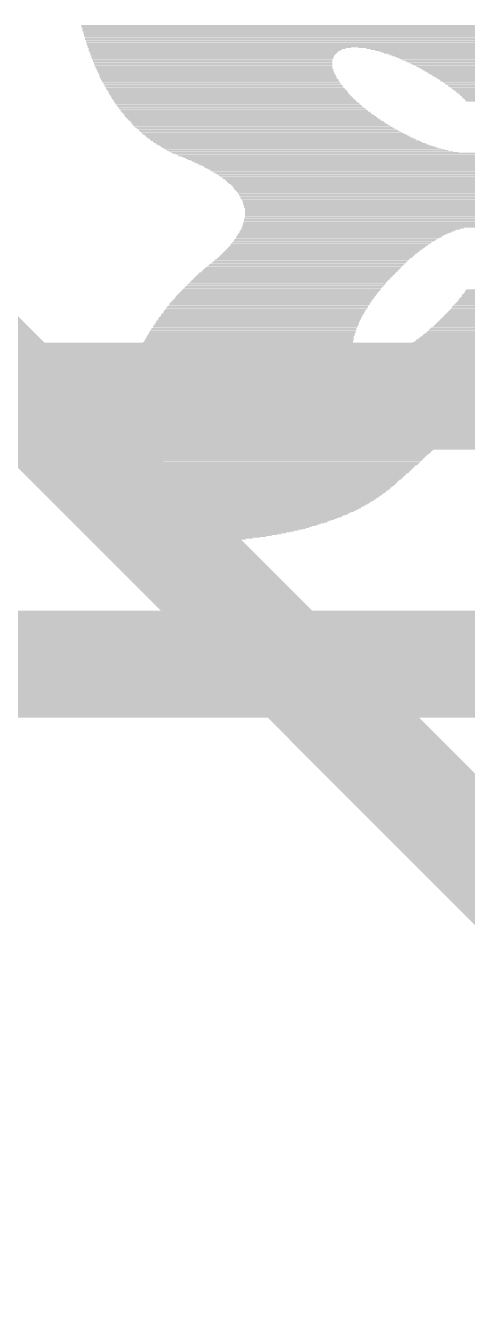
# Model space of a CAD drawing. Extents: x -28.1 to 32.2, y -17.9 to 17.9.
# Drawn here: x 2.805 to 4.06, y 3.985 to 7.657 of the extents above; entities that cross this region are included whole.
import ezdxf

# ---------------------------------------------------------------- set-up
doc = ezdxf.new("R2010")
doc.units = 0
for name, color, linetype in [('1', 12, 'CONTINUOUS'), ('16', 132, 'CONTINUOUS'), ('21', 253, 'CONTINUOUS')]:
    doc.layers.add(name, color=color, linetype=linetype)

# ---------------------------------------------------------------- blocks, each defined once
blk = doc.blocks.new('RECT')
blk.add_solid([(-0.5, -0.5), (0.5, -0.5), (-0.5, 0.5), (0.5, 0.5)])

msp = doc.modelspace()

# ---------------------------------------------------------------- linework, layer by layer
at = {"layer": '1', "const_width": 0.3048}
for points in [[(-3.302, 6.604), (9.652, 6.604)], [(2.54, 5.842), (5.588, 5.842)]]:
    msp.add_lwpolyline(points, dxfattribs=at)
at = {"layer": '16', "const_width": 0.3048}
msp.add_lwpolyline([(-1.778, 11.176), (6.35, 3.048)], dxfattribs=at)

# ---------------------------------------------------------------- block references
at = {"layer": '21'}
for p, xscale, yscale in [((3.6423, 7.658), 1.3588, 0.0024), ((3.6423, 7.6555), 1.3588, 0.0026), ((3.641, 7.6529), 1.3562, 0.0024), ((3.6423, 7.6504), 1.3538, 0.0026), ((3.6423, 7.6478), 1.3538, 0.0024), ((3.641, 7.6453), 1.3512, 0.0024), ((3.641, 7.6428), 1.3512, 0.0026), ((3.6423, 7.6402), 1.3488, 0.0024), ((3.6423, 7.6377), 1.3488, 0.0026), ((3.641, 7.6351), 1.3462, 0.0024), ((3.6423, 7.6326), 1.3436, 0.0024), ((3.6423, 7.6301), 1.3436, 0.0026), ((3.6423, 7.6275), 1.3436, 0.0024), ((3.6423, 7.625), 1.3386, 0.0026), ((3.6423, 7.6224), 1.3386, 0.0024), ((3.6423, 7.6199), 1.3386, 0.0024), ((3.641, 7.6174), 1.336, 0.0026), ((3.6423, 7.6148), 1.3334, 0.0024), ((3.6423, 7.6123), 1.3334, 0.0026), ((3.6423, 7.6097), 1.3334, 0.0024), ((3.6423, 7.6072), 1.3284, 0.0024), ((3.6423, 7.6047), 1.3284, 0.0026), ((3.6423, 7.6021), 1.3284, 0.0024), ((3.6435, 7.5996), 1.3258, 0.0026), ((3.6435, 7.597), 1.3258, 0.0024), ((3.3552, 7.5945), 0.7492, 0.0024), ((3.3489, 7.592), 0.7314, 0.0026), ((3.3438, 7.5894), 0.7212, 0.0024), ((3.3413, 7.5869), 0.7162, 0.0026), ((3.34, 7.5843), 0.7086, 0.0024), ((3.3387, 7.5818), 0.706, 0.0024), ((3.3388, 7.5793), 0.701, 0.0026), ((3.3375, 7.5767), 0.6984, 0.0024), ((3.3362, 7.5742), 0.6958, 0.0026), ((3.3362, 7.5716), 0.6908, 0.0024), ((3.3362, 7.5691), 0.6908, 0.0024), ((3.3349, 7.5666), 0.6882, 0.0026), ((3.3362, 7.564), 0.6858, 0.0024), ((4.0271, 7.5945), 0.5536, 0.0024), ((4.0385, 7.592), 0.5308, 0.0026), ((4.0449, 7.5894), 0.5182, 0.0024), ((4.0512, 7.5869), 0.5054, 0.0026), ((4.0563, 7.5843), 0.4952, 0.0024), ((4.0588, 7.5818), 0.485, 0.0024), ((4.0626, 7.5793), 0.4774, 0.0026), ((4.0677, 7.5767), 0.4672, 0.0024), ((4.0703, 7.5742), 0.4622, 0.0026), ((4.0741, 7.5716), 0.4546, 0.0024), ((4.0766, 7.5691), 0.4444, 0.0024), ((4.0792, 7.5666), 0.4394, 0.0026), ((4.083, 7.564), 0.4318, 0.0024), ((3.3349, 7.5615), 0.6832, 0.0026), ((3.3362, 7.5589), 0.6806, 0.0024), ((3.3362, 7.5564), 0.6806, 0.0024), ((3.3362, 7.5539), 0.6806, 0.0026), ((3.3375, 7.5513), 0.6782, 0.0024), ((3.3375, 7.5488), 0.6782, 0.0026), ((3.3388, 7.5462), 0.6756, 0.0024), ((3.3388, 7.5437), 0.6756, 0.0024), ((3.3388, 7.5412), 0.6756, 0.0026), ((3.34, 7.5386), 0.673, 0.0024), ((3.34, 7.5361), 0.673, 0.0026), ((3.3425, 7.5335), 0.673, 0.0024), ((3.3425, 7.531), 0.673, 0.0024), ((3.3438, 7.5285), 0.6704, 0.0026), ((3.3451, 7.5259), 0.673, 0.0024), ((4.0855, 7.5615), 0.4266, 0.0026), ((4.0881, 7.5589), 0.4216, 0.0024), ((4.0919, 7.5564), 0.414, 0.0024), ((4.0932, 7.5539), 0.4064, 0.0026), ((4.0957, 7.5513), 0.4014, 0.0024), ((4.0982, 7.5488), 0.3962, 0.0026), ((4.1008, 7.5462), 0.3912, 0.0024), ((4.1033, 7.5437), 0.386, 0.0024), ((4.1059, 7.5412), 0.381, 0.0026), ((4.1084, 7.5386), 0.376, 0.0024), ((4.1109, 7.5361), 0.3708, 0.0026), ((4.1122, 7.5335), 0.3632, 0.0024), ((4.1134, 7.531), 0.3606, 0.0024), ((4.116, 7.5285), 0.3556, 0.0026), ((4.1185, 7.5259), 0.3504, 0.0024), ((3.3464, 7.5234), 0.6706, 0.0026), ((3.3476, 7.5208), 0.673, 0.0024), ((3.3489, 7.5183), 0.6704, 0.0024), ((3.3502, 7.5158), 0.673, 0.0026), ((3.3502, 7.5132), 0.673, 0.0024), ((3.3527, 7.5107), 0.673, 0.0026), ((3.3527, 7.5081), 0.673, 0.0024), ((3.3552, 7.5056), 0.673, 0.0024), ((3.3565, 7.5031), 0.6756, 0.0026), ((3.3578, 7.5005), 0.673, 0.0024), ((3.3591, 7.498), 0.6756, 0.0026), ((3.3616, 7.4954), 0.6756, 0.0024), ((3.3629, 7.4929), 0.673, 0.0024), ((3.3642, 7.4904), 0.6756, 0.0026), ((4.1211, 7.5234), 0.3454, 0.0026), ((4.1223, 7.5208), 0.3428, 0.0024), ((4.1249, 7.5183), 0.3378, 0.0024), ((4.1274, 7.5158), 0.3326, 0.0026), ((4.1287, 7.5132), 0.3302, 0.0024), ((4.1312, 7.5107), 0.325, 0.0026), ((4.1338, 7.5081), 0.32, 0.0024), ((4.135, 7.5056), 0.3174, 0.0024), ((4.1376, 7.5031), 0.3124, 0.0026), ((4.1376, 7.5005), 0.3074, 0.0024), ((4.1401, 7.498), 0.3022, 0.0026), ((4.1414, 7.4954), 0.2996, 0.0024), ((4.1439, 7.4929), 0.2946, 0.0024), ((4.1452, 7.4904), 0.292, 0.0026), ((3.3667, 7.4878), 0.6756, 0.0024), ((3.368, 7.4853), 0.6782, 0.0026), ((3.3692, 7.4827), 0.6756, 0.0024), ((3.3705, 7.4802), 0.6782, 0.0024), ((3.3731, 7.4777), 0.6782, 0.0026), ((3.3743, 7.4751), 0.6806, 0.0024), ((3.3768, 7.4726), 0.6806, 0.0026), ((3.3794, 7.47), 0.6806, 0.0024), ((3.3794, 7.4675), 0.6806, 0.0024), ((3.3819, 7.465), 0.6806, 0.0026), ((3.3832, 7.4624), 0.6832, 0.0024), ((3.3857, 7.4599), 0.6832, 0.0026), ((3.3883, 7.4573), 0.6832, 0.0024), ((3.3896, 7.4548), 0.6858, 0.0024), ((3.3921, 7.4523), 0.6858, 0.0026), ((4.1478, 7.4878), 0.287, 0.0024), ((4.149, 7.4853), 0.2844, 0.0026), ((4.1503, 7.4827), 0.282, 0.0024), ((4.1528, 7.4802), 0.2768, 0.0024), ((4.1541, 7.4777), 0.2742, 0.0026), ((4.1554, 7.4751), 0.2718, 0.0024), ((4.1592, 7.4726), 0.2692, 0.0026), ((4.1604, 7.47), 0.2666, 0.0024), ((4.1617, 7.4675), 0.264, 0.0024), ((4.163, 7.465), 0.2616, 0.0026), ((4.1655, 7.4624), 0.2564, 0.0024), ((4.1668, 7.4599), 0.254, 0.0026), ((4.1681, 7.4573), 0.2514, 0.0024), ((4.1693, 7.4548), 0.2488, 0.0024), ((4.1706, 7.4523), 0.2464, 0.0026), ((3.3934, 7.4497), 0.6884, 0.0024), ((3.3959, 7.4472), 0.6882, 0.0026), ((3.3984, 7.4446), 0.6882, 0.0024), ((3.3997, 7.4421), 0.6908, 0.0024), ((3.4022, 7.4396), 0.6908, 0.0026), ((3.4061, 7.437), 0.6934, 0.0024), ((3.4073, 7.4345), 0.6958, 0.0026), ((3.4099, 7.4319), 0.696, 0.0024), ((3.4124, 7.4294), 0.6958, 0.0024), ((3.415, 7.4269), 0.696, 0.0026), ((3.4162, 7.4243), 0.6984, 0.0024), ((3.42, 7.4218), 0.701, 0.0026), ((3.4226, 7.4192), 0.701, 0.0024), ((3.4251, 7.4167), 0.701, 0.0024), ((4.1719, 7.4497), 0.2438, 0.0024), ((4.1731, 7.4472), 0.2412, 0.0026), ((4.1744, 7.4446), 0.2386, 0.0024), ((4.177, 7.4421), 0.2388, 0.0024), ((3.4264, 7.4142), 0.7036, 0.0026), ((3.4302, 7.4116), 0.706, 0.0024), ((3.4327, 7.4091), 0.706, 0.0026), ((3.4353, 7.4065), 0.7062, 0.0024), ((3.4391, 7.404), 0.7086, 0.0024), ((3.4404, 7.4015), 0.7112, 0.0026), ((3.4442, 7.3989), 0.7138, 0.0024), ((3.4467, 7.3964), 0.7136, 0.0026), ((3.4492, 7.3938), 0.7136, 0.0024), ((3.453, 7.3913), 0.7162, 0.0024), ((3.4556, 7.3888), 0.7162, 0.0026), ((3.4594, 7.3862), 0.7188, 0.0024), ((3.4632, 7.3837), 0.7212, 0.0026), ((3.4658, 7.3811), 0.7214, 0.0024), ((3.4695, 7.3786), 0.7238, 0.0024), ((3.4708, 7.3761), 0.7264, 0.0026), ((3.4747, 7.3735), 0.729, 0.0024), ((3.4784, 7.371), 0.7314, 0.0026), ((3.481, 7.3684), 0.7314, 0.0024), ((3.4861, 7.3659), 0.7316, 0.0024), ((3.4899, 7.3634), 0.734, 0.0026), ((3.4937, 7.3608), 0.7366, 0.0024), ((3.4963, 7.3583), 0.7366, 0.0026), ((3.5, 7.3557), 0.739, 0.0024), ((3.5038, 7.3532), 0.7416, 0.0024), ((3.5077, 7.3507), 0.7442, 0.0026), ((3.5115, 7.3481), 0.7468, 0.0024), ((3.5166, 7.3456), 0.7468, 0.0026), ((3.5203, 7.343), 0.7492, 0.0024), ((3.5242, 7.3405), 0.7518, 0.0024), ((3.528, 7.338), 0.7544, 0.0026), ((3.5331, 7.3354), 0.7544, 0.0024), ((3.5369, 7.3329), 0.757, 0.0026), ((3.542, 7.3303), 0.762, 0.0024), ((3.5471, 7.3278), 0.762, 0.0024), ((3.5508, 7.3253), 0.7644, 0.0026), ((3.5572, 7.3227), 0.767, 0.0024), ((3.561, 7.3202), 0.7696, 0.0026), ((3.5674, 7.3176), 0.7722, 0.0024), ((3.5737, 7.3151), 0.7746, 0.0024), ((3.5788, 7.3126), 0.7798, 0.0026), ((3.5851, 7.31), 0.7822, 0.0024), ((3.5928, 7.3075), 0.7874, 0.0026), ((3.5991, 7.3049), 0.795, 0.0024), ((3.6067, 7.3024), 0.8, 0.0024), ((3.6156, 7.2999), 0.8076, 0.0026), ((3.6258, 7.2973), 0.8178, 0.0024), ((4.4894, 7.2948), 2.535, 0.0026), ((4.4945, 7.2922), 2.5298, 0.0024), ((4.4982, 7.2897), 2.5272, 0.0024), ((4.5021, 7.2872), 2.5248, 0.0026), ((4.5071, 7.2846), 2.5196, 0.0024), ((4.511, 7.2821), 2.5172, 0.0026), ((4.516, 7.2795), 2.512, 0.0024), ((4.5198, 7.277), 2.5094, 0.0024), ((4.5249, 7.2745), 2.5044, 0.0026), ((4.5287, 7.2719), 2.5018, 0.0024), ((4.5326, 7.2694), 2.4994, 0.0026), ((4.5351, 7.2668), 2.4942, 0.0024), ((4.5389, 7.2643), 2.4916, 0.0024), ((3.9788, 7.2618), 1.3614, 0.0026), ((3.9649, 7.2592), 1.3182, 0.0024), ((3.956, 7.2567), 1.2904, 0.0026), ((3.9496, 7.2541), 1.2724, 0.0024), ((3.9446, 7.2516), 1.2522, 0.0024), ((3.942, 7.2491), 1.237, 0.0026), ((3.9395, 7.2465), 1.2218, 0.0024), ((3.9369, 7.244), 1.2064, 0.0026), ((3.9344, 7.2414), 1.1964, 0.0024), ((3.9318, 7.2389), 1.181, 0.0024), ((3.9318, 7.2364), 1.1708, 0.0026), ((3.9293, 7.2338), 1.1608, 0.0024), ((3.928, 7.2313), 1.148, 0.0026), ((3.9268, 7.2287), 1.1404, 0.0024), ((3.9267, 7.2262), 1.1302, 0.0024), ((3.9255, 7.2237), 1.1226, 0.0026), ((3.9242, 7.2211), 1.115, 0.0024), ((3.9242, 7.2186), 1.1048, 0.0026), ((3.9229, 7.216), 1.0972, 0.0024), ((3.923, 7.2135), 1.0922, 0.0024), ((3.9217, 7.211), 1.0846, 0.0026), ((3.9217, 7.2084), 1.0794, 0.0024), ((3.9229, 7.2059), 1.0718, 0.0026), ((3.923, 7.2033), 1.0668, 0.0024), ((3.9229, 7.2008), 1.0616, 0.0024), ((3.923, 7.1983), 1.0566, 0.0026), ((3.9217, 7.1957), 1.054, 0.0024), ((3.9217, 7.1932), 1.049, 0.0026), ((3.9229, 7.1906), 1.0464, 0.0024), ((3.923, 7.1881), 1.0414, 0.0024), ((3.9229, 7.1856), 1.0362, 0.0026), ((3.9242, 7.183), 1.0336, 0.0024), ((3.9242, 7.1805), 1.0336, 0.0026), ((3.9242, 7.1779), 1.0286, 0.0024), ((3.9255, 7.1754), 1.0262, 0.0024), ((3.9255, 7.1729), 1.0262, 0.0026), ((3.9268, 7.1703), 1.0236, 0.0024), ((3.9268, 7.1678), 1.0236, 0.0026), ((3.928, 7.1652), 1.021, 0.0024), ((3.928, 7.1627), 1.021, 0.0024), ((3.9293, 7.1602), 1.0184, 0.0026), ((3.9306, 7.1576), 1.021, 0.0024), ((3.9318, 7.1551), 1.0184, 0.0026), ((3.9318, 7.1525), 1.0184, 0.0024), ((3.9331, 7.15), 1.021, 0.0024), ((3.9356, 7.1475), 1.021, 0.0026), ((3.9356, 7.1449), 1.021, 0.0024), ((3.9369, 7.1424), 1.0236, 0.0026), ((3.9382, 7.1398), 1.0262, 0.0024), ((3.9407, 7.1373), 1.026, 0.0024), ((3.942, 7.1348), 1.0286, 0.0026), ((3.9433, 7.1322), 1.0312, 0.0024), ((3.9446, 7.1297), 1.0338, 0.0026), ((3.9471, 7.1271), 1.0388, 0.0024), ((3.9484, 7.1246), 1.0414, 0.0024), ((3.9509, 7.1221), 1.0464, 0.0026), ((3.9916, 7.089), 1.143, 0.0024), ((3.9979, 7.0865), 1.1556, 0.0024), ((3.9776, 7.0967), 1.11, 0.0026), ((3.9826, 7.0941), 1.12, 0.0024), ((3.9877, 7.0916), 1.1302, 0.0026), ((3.961, 7.1094), 1.0718, 0.0026), ((3.9648, 7.1068), 1.0794, 0.0024), ((3.9674, 7.1043), 1.0846, 0.0026), ((3.9712, 7.1017), 1.0922, 0.0024), ((3.975, 7.0992), 1.0998, 0.0024), ((3.9522, 7.1195), 1.049, 0.0024), ((3.9547, 7.117), 1.054, 0.0026), ((3.9573, 7.1144), 1.0592, 0.0024), ((3.9598, 7.1119), 1.0642, 0.0024), ((3.6842, 7.0484), 0.574, 0.0024), ((3.688, 7.0509), 0.5766, 0.0024), ((3.6944, 7.056), 0.5842, 0.0024), ((3.6918, 7.0535), 0.579, 0.0026), ((3.6969, 7.0586), 0.5842, 0.0026), ((3.7033, 7.0636), 0.5918, 0.0024), ((3.7007, 7.0611), 0.5866, 0.0024), ((3.7071, 7.0662), 0.5944, 0.0026), ((3.7147, 7.0713), 0.6046, 0.0026), ((3.7121, 7.0687), 0.5994, 0.0024), ((3.7223, 7.0763), 0.6146, 0.0024), ((3.7198, 7.0738), 0.6096, 0.0024), ((3.7337, 7.0814), 0.6324, 0.0024), ((3.7286, 7.0789), 0.6222, 0.0026), ((4.0043, 7.084), 1.1684, 0.0026), ((3.6435, 7.0128), 0.5536, 0.0024), ((3.6461, 7.0154), 0.5536, 0.0026), ((3.6486, 7.0179), 0.5536, 0.0024), ((3.6524, 7.0205), 0.5562, 0.0026), ((3.655, 7.023), 0.5562, 0.0024), ((3.6588, 7.0255), 0.5588, 0.0024), ((3.6614, 7.0281), 0.5588, 0.0026), ((3.6639, 7.0306), 0.5588, 0.0024), ((3.6689, 7.0357), 0.5638, 0.0024), ((3.6677, 7.0332), 0.5614, 0.0026), ((3.6728, 7.0382), 0.5664, 0.0024), ((3.6753, 7.0408), 0.5664, 0.0026), ((3.6791, 7.0433), 0.5688, 0.0024), ((3.6829, 7.0459), 0.5714, 0.0026), ((3.6004, 6.9747), 0.5538, 0.0024), ((3.6029, 6.9773), 0.5536, 0.0026), ((3.6054, 6.9798), 0.5536, 0.0024), ((3.6093, 6.9824), 0.5512, 0.0026), ((3.6118, 6.9849), 0.5512, 0.0024), ((3.6144, 6.9874), 0.5512, 0.0024), ((3.6169, 6.99), 0.5512, 0.0026), ((3.6194, 6.9925), 0.551, 0.0024), ((3.6232, 6.9951), 0.5486, 0.0026), ((3.6271, 6.9976), 0.5512, 0.0024), ((3.6296, 7.0001), 0.5512, 0.0024), ((3.6321, 7.0027), 0.551, 0.0026), ((3.6347, 7.0052), 0.5512, 0.0024), ((3.6372, 7.0078), 0.5512, 0.0026), ((3.641, 7.0103), 0.5536, 0.0024), ((3.5623, 6.9392), 0.5588, 0.0026), ((3.5648, 6.9417), 0.5588, 0.0024), ((3.5674, 6.9443), 0.5588, 0.0026), ((3.5699, 6.9468), 0.5588, 0.0024), ((3.5725, 6.9493), 0.5588, 0.0024), ((3.575, 6.9519), 0.5588, 0.0026), ((3.5775, 6.9544), 0.5588, 0.0024), ((3.5813, 6.957), 0.5562, 0.0026), ((3.5839, 6.9595), 0.5562, 0.0024), ((3.5864, 6.962), 0.5562, 0.0024), ((3.5889, 6.9646), 0.5562, 0.0026), ((3.5915, 6.9671), 0.5562, 0.0024), ((3.594, 6.9697), 0.5562, 0.0026), ((3.5978, 6.9722), 0.5536, 0.0024), ((3.5267, 6.9011), 0.5638, 0.0026), ((3.5292, 6.9036), 0.5638, 0.0024), ((3.5318, 6.9062), 0.5638, 0.0026), ((3.5331, 6.9087), 0.5614, 0.0024), ((3.5356, 6.9112), 0.5612, 0.0024), ((3.5381, 6.9138), 0.5612, 0.0026), ((3.5407, 6.9163), 0.5614, 0.0024), ((3.5432, 6.9189), 0.5612, 0.0026), ((3.5458, 6.9214), 0.5614, 0.0024), ((3.5483, 6.9239), 0.5612, 0.0024), ((3.5496, 6.9265), 0.5588, 0.0026), ((3.5521, 6.929), 0.5588, 0.0024), ((3.5547, 6.9316), 0.5588, 0.0026), ((3.5572, 6.9341), 0.5588, 0.0024), ((3.5598, 6.9366), 0.5588, 0.0024), ((4.1731, 6.9011), 0.2412, 0.0026), ((4.1744, 6.9036), 0.2386, 0.0024), ((4.1757, 6.9062), 0.2362, 0.0026), ((3.4988, 6.8681), 0.569, 0.0026), ((3.4988, 6.8655), 0.569, 0.0024), ((3.5013, 6.8706), 0.5688, 0.0024), ((3.5039, 6.8731), 0.569, 0.0024), ((3.5051, 6.8757), 0.5664, 0.0026), ((3.5077, 6.8782), 0.5664, 0.0024), ((3.5102, 6.8808), 0.5664, 0.0026), ((3.5128, 6.8858), 0.5664, 0.0024), ((3.5128, 6.8833), 0.5664, 0.0024), ((3.5153, 6.8884), 0.5664, 0.0026), ((3.5178, 6.8909), 0.5664, 0.0024), ((3.5204, 6.8935), 0.5664, 0.0026), ((3.5216, 6.896), 0.5638, 0.0024), ((3.5242, 6.8985), 0.5638, 0.0024), ((4.1579, 6.8655), 0.2666, 0.0024), ((4.1592, 6.8681), 0.2642, 0.0026), ((4.1605, 6.8706), 0.2616, 0.0024), ((4.1617, 6.8731), 0.259, 0.0024), ((4.163, 6.8782), 0.2566, 0.0024), ((4.163, 6.8757), 0.2566, 0.0026), ((4.1643, 6.8808), 0.254, 0.0026), ((4.1655, 6.8833), 0.2514, 0.0024), ((4.1668, 6.8858), 0.2488, 0.0024), ((4.1693, 6.8909), 0.2488, 0.0024), ((4.1681, 6.8884), 0.2464, 0.0026), ((4.1706, 6.8935), 0.2464, 0.0026), ((4.1719, 6.896), 0.2438, 0.0024), ((4.1731, 6.8985), 0.2412, 0.0024), ((3.4734, 6.83), 0.574, 0.0026), ((3.4759, 6.835), 0.574, 0.0024), ((3.4759, 6.8325), 0.574, 0.0024), ((3.4785, 6.8376), 0.574, 0.0026), ((3.481, 6.8401), 0.574, 0.0024), ((3.4835, 6.8452), 0.574, 0.0024), ((3.4822, 6.8427), 0.5714, 0.0026), ((3.4848, 6.8477), 0.5714, 0.0024), ((3.4873, 6.8503), 0.5714, 0.0026), ((3.4899, 6.8554), 0.5714, 0.0026), ((3.4899, 6.8528), 0.5714, 0.0024), ((3.4924, 6.8579), 0.5714, 0.0024), ((3.4937, 6.8604), 0.569, 0.0024), ((3.4962, 6.863), 0.5688, 0.0026), ((4.1427, 6.83), 0.3022, 0.0026), ((4.1439, 6.8325), 0.2996, 0.0024), ((4.1452, 6.835), 0.2972, 0.0024), ((4.1452, 6.8376), 0.292, 0.0026), ((4.1465, 6.8401), 0.2896, 0.0024), ((4.1478, 6.8427), 0.287, 0.0026), ((4.149, 6.8452), 0.2844, 0.0024), ((4.1503, 6.8477), 0.282, 0.0024), ((4.1516, 6.8503), 0.2794, 0.0026), ((4.1528, 6.8528), 0.2768, 0.0024), ((4.1541, 6.8579), 0.2742, 0.0024), ((4.1541, 6.8554), 0.2742, 0.0026), ((4.1554, 6.8604), 0.2718, 0.0024), ((4.1566, 6.863), 0.2692, 0.0026), ((3.4531, 6.7944), 0.5842, 0.0024), ((3.4531, 6.7919), 0.5842, 0.0026), ((3.4543, 6.7969), 0.5816, 0.0024), ((3.4569, 6.802), 0.5816, 0.0024), ((3.4569, 6.7995), 0.5816, 0.0026), ((3.4594, 6.8046), 0.5816, 0.0026), ((3.4619, 6.8096), 0.5816, 0.0024), ((3.4607, 6.8071), 0.5792, 0.0024), ((3.4632, 6.8122), 0.579, 0.0026), ((3.4657, 6.8173), 0.579, 0.0026), ((3.4645, 6.8147), 0.5766, 0.0024), ((3.467, 6.8198), 0.5764, 0.0024), ((3.4696, 6.8249), 0.5766, 0.0026), ((3.4696, 6.8223), 0.5766, 0.0024), ((3.4721, 6.8274), 0.5766, 0.0024), ((4.1236, 6.7919), 0.3454, 0.0026), ((4.1249, 6.7944), 0.3428, 0.0024), ((4.1262, 6.7969), 0.3404, 0.0024), ((4.1274, 6.7995), 0.3378, 0.0026), ((4.13, 6.802), 0.3328, 0.0024), ((4.1313, 6.8046), 0.3302, 0.0026), ((4.1325, 6.8071), 0.3276, 0.0024), ((4.1325, 6.8096), 0.3226, 0.0024), ((4.1338, 6.8122), 0.32, 0.0026), ((4.135, 6.8147), 0.3174, 0.0024), ((4.1363, 6.8173), 0.3148, 0.0026), ((4.1376, 6.8198), 0.3124, 0.0024), ((4.1388, 6.8223), 0.3098, 0.0024), ((4.1401, 6.8249), 0.3072, 0.0026), ((4.1414, 6.8274), 0.3048, 0.0024), ((3.4365, 6.7563), 0.5968, 0.0024), ((3.4378, 6.7588), 0.5942, 0.0024), ((3.4404, 6.7639), 0.5944, 0.0024), ((3.4391, 6.7614), 0.5918, 0.0026), ((3.4416, 6.769), 0.5918, 0.0024), ((3.4416, 6.7665), 0.5918, 0.0026), ((3.4429, 6.7741), 0.5892, 0.0026), ((3.4429, 6.7715), 0.5892, 0.0024), ((3.4454, 6.7766), 0.5892, 0.0024), ((3.4467, 6.7817), 0.5866, 0.0024), ((3.4467, 6.7792), 0.5866, 0.0026), ((3.4492, 6.7868), 0.5866, 0.0026), ((3.4492, 6.7842), 0.5866, 0.0024), ((3.4505, 6.7893), 0.5842, 0.0024), ((4.1046, 6.7563), 0.3988, 0.0024), ((4.1071, 6.7588), 0.3936, 0.0024), ((4.1084, 6.7614), 0.3912, 0.0026), ((4.1084, 6.7639), 0.386, 0.0024), ((4.1109, 6.7665), 0.381, 0.0026), ((4.1122, 6.769), 0.3784, 0.0024), ((4.1134, 6.7715), 0.3758, 0.0024), ((4.116, 6.7741), 0.3708, 0.0026), ((4.116, 6.7766), 0.3658, 0.0024), ((4.1173, 6.7792), 0.3632, 0.0026), ((4.1185, 6.7817), 0.3606, 0.0024), ((4.1211, 6.7842), 0.3556, 0.0024), ((4.1223, 6.7868), 0.353, 0.0026), ((4.1236, 6.7893), 0.3504, 0.0024), ((3.4314, 6.7207), 0.6222, 0.0024), ((3.4327, 6.7182), 0.6248, 0.0024), ((3.4315, 6.7258), 0.6172, 0.0024), ((3.4327, 6.7233), 0.6196, 0.0026), ((3.4315, 6.7309), 0.6122, 0.0024), ((3.4327, 6.7284), 0.6146, 0.0026), ((3.4328, 6.736), 0.6096, 0.0026), ((3.4328, 6.7334), 0.6096, 0.0024), ((3.4327, 6.7411), 0.6044, 0.0026), ((3.4327, 6.7385), 0.6044, 0.0024), ((3.434, 6.7461), 0.602, 0.0024), ((3.434, 6.7436), 0.602, 0.0024), ((3.4353, 6.7512), 0.5994, 0.0024), ((3.4353, 6.7487), 0.5994, 0.0026), ((3.4365, 6.7538), 0.5968, 0.0026), ((4.0766, 6.7182), 0.4748, 0.0024), ((4.0791, 6.7207), 0.4698, 0.0024), ((4.0804, 6.7233), 0.4622, 0.0026), ((4.083, 6.7258), 0.4572, 0.0024), ((4.0855, 6.7284), 0.452, 0.0026), ((4.0868, 6.7309), 0.4444, 0.0024), ((4.0893, 6.7334), 0.4394, 0.0024), ((4.0919, 6.736), 0.4344, 0.0026), ((4.0932, 6.7385), 0.4318, 0.0024), ((4.0944, 6.7411), 0.4242, 0.0026), ((4.0969, 6.7436), 0.419, 0.0024), ((4.0982, 6.7461), 0.4164, 0.0024), ((4.1007, 6.7487), 0.4114, 0.0026), ((4.102, 6.7512), 0.4088, 0.0024), ((4.1033, 6.7538), 0.4012, 0.0026), ((3.7134, 6.6826), 1.2216, 0.0024), ((3.7134, 6.6877), 1.2166, 0.0024), ((3.7147, 6.6852), 1.2192, 0.0026), ((3.7147, 6.6928), 1.2142, 0.0024), ((3.7147, 6.6903), 1.2142, 0.0026), ((3.7147, 6.7004), 1.209, 0.0024), ((3.7147, 6.6979), 1.209, 0.0026), ((3.7147, 6.6953), 1.209, 0.0024), ((3.4391, 6.7055), 0.6528, 0.0024), ((3.7159, 6.703), 1.2064, 0.0026), ((3.4353, 6.7106), 0.64, 0.0026), ((3.4366, 6.708), 0.6426, 0.0024), ((3.4327, 6.7157), 0.6298, 0.0026), ((3.434, 6.7131), 0.6324, 0.0024), ((4.0589, 6.7055), 0.5156, 0.0024), ((4.0639, 6.708), 0.5054, 0.0024), ((4.0677, 6.7106), 0.4978, 0.0026), ((4.0703, 6.7131), 0.4876, 0.0024), ((4.0728, 6.7157), 0.4826, 0.0026), ((3.7134, 6.6496), 1.247, 0.0024), ((3.7134, 6.6471), 1.247, 0.0026), ((3.7134, 6.6445), 1.247, 0.0024), ((3.7121, 6.6572), 1.2394, 0.0024), ((3.7134, 6.6547), 1.242, 0.0024), ((3.7134, 6.6522), 1.242, 0.0026), ((3.7134, 6.6623), 1.237, 0.0024), ((3.7134, 6.6598), 1.237, 0.0026), ((3.7134, 6.6699), 1.2318, 0.0024), ((3.7134, 6.6674), 1.2318, 0.0024), ((3.7134, 6.6649), 1.2318, 0.0026), ((3.7134, 6.675), 1.2268, 0.0024), ((3.7134, 6.6725), 1.2268, 0.0026), ((3.7134, 6.6801), 1.2216, 0.0024), ((3.7147, 6.6776), 1.2242, 0.0026), ((3.7147, 6.6115), 1.275, 0.0024), ((3.716, 6.609), 1.2776, 0.0026), ((3.7147, 6.6191), 1.27, 0.0024), ((3.7147, 6.6166), 1.27, 0.0024), ((3.7159, 6.6141), 1.2724, 0.0026), ((3.7134, 6.6268), 1.2624, 0.0026), ((3.7147, 6.6242), 1.265, 0.0024), ((3.7147, 6.6217), 1.265, 0.0026), ((3.7134, 6.6344), 1.2572, 0.0026), ((3.7134, 6.6318), 1.2572, 0.0024), ((3.7147, 6.6293), 1.2598, 0.0024), ((3.7134, 6.642), 1.2522, 0.0024), ((3.7134, 6.6395), 1.2522, 0.0026), ((3.7147, 6.6369), 1.2548, 0.0024), ((3.7198, 6.576), 1.3056, 0.0026), ((3.5635, 6.5734), 0.993, 0.0024), ((3.5635, 6.5709), 0.993, 0.0026), ((3.7172, 6.5861), 1.2954, 0.0024), ((3.7185, 6.5836), 1.298, 0.0026), ((3.7185, 6.581), 1.298, 0.0024), ((3.7197, 6.5785), 1.3004, 0.0024), ((3.7172, 6.5937), 1.2902, 0.0024), ((3.7172, 6.5912), 1.2902, 0.0024), ((3.7185, 6.5887), 1.2928, 0.0026), ((3.7159, 6.6039), 1.2826, 0.0024), ((3.7159, 6.6014), 1.2826, 0.0026), ((3.7172, 6.5988), 1.2852, 0.0024), ((3.7172, 6.5963), 1.2852, 0.0026), ((3.716, 6.6064), 1.2776, 0.0024), ((3.5534, 6.5455), 0.988, 0.0026), ((3.5521, 6.5429), 0.9854, 0.0024), ((3.5509, 6.5404), 0.983, 0.0024), ((3.5509, 6.5379), 0.983, 0.0026), ((3.5496, 6.5353), 0.9804, 0.0024), ((3.5572, 6.5556), 0.9906, 0.0024), ((3.5572, 6.5531), 0.9906, 0.0024), ((3.5559, 6.5506), 0.988, 0.0026), ((3.5546, 6.548), 0.9854, 0.0024), ((3.561, 6.5658), 0.993, 0.0024), ((3.561, 6.5633), 0.993, 0.0026), ((3.5598, 6.5607), 0.9906, 0.0024), ((3.5598, 6.5582), 0.9906, 0.0026), ((3.5635, 6.5683), 0.993, 0.0024), ((3.5344, 6.5074), 0.9652, 0.0026), ((3.5331, 6.5048), 0.9626, 0.0024), ((3.5318, 6.5023), 0.96, 0.0024), ((3.5305, 6.4998), 0.9574, 0.0026), ((3.5293, 6.4972), 0.955, 0.0024), ((3.5407, 6.5201), 0.9728, 0.0026), ((3.5394, 6.5175), 0.9702, 0.0024), ((3.5394, 6.515), 0.9702, 0.0024), ((3.5381, 6.5125), 0.9676, 0.0026), ((3.5369, 6.5099), 0.9652, 0.0024), ((3.547, 6.5328), 0.9804, 0.0026), ((3.5457, 6.5302), 0.9778, 0.0024), ((3.5457, 6.5277), 0.9778, 0.0024), ((3.5445, 6.5252), 0.9754, 0.0026), ((3.5432, 6.5226), 0.9728, 0.0024), ((3.5102, 6.4642), 0.9322, 0.0024), ((3.5089, 6.4617), 0.9296, 0.0026), ((3.5178, 6.4769), 0.9422, 0.0024), ((3.5166, 6.4744), 0.9398, 0.0026), ((3.5153, 6.4718), 0.9372, 0.0024), ((3.514, 6.4693), 0.9346, 0.0026), ((3.5128, 6.4667), 0.9322, 0.0024), ((3.5267, 6.4921), 0.955, 0.0024), ((3.5254, 6.4896), 0.9524, 0.0024), ((3.5242, 6.4871), 0.95, 0.0026), ((3.5229, 6.4845), 0.9474, 0.0024), ((3.5216, 6.482), 0.9448, 0.0026), ((3.5204, 6.4794), 0.9424, 0.0024), ((3.528, 6.4947), 0.9524, 0.0026), ((3.4912, 6.4337), 0.9042, 0.0024), ((3.4899, 6.4312), 0.9016, 0.0026), ((3.4886, 6.4286), 0.899, 0.0024), ((3.4874, 6.4261), 0.8966, 0.0024), ((3.5013, 6.449), 0.9194, 0.0026), ((3.5, 6.4464), 0.9168, 0.0024), ((3.4988, 6.4439), 0.9144, 0.0026), ((3.4975, 6.4413), 0.9118, 0.0024), ((3.4962, 6.4388), 0.9092, 0.0024), ((3.4937, 6.4363), 0.9042, 0.0026), ((3.5076, 6.4591), 0.927, 0.0024), ((3.5064, 6.4566), 0.9246, 0.0026), ((3.5051, 6.454), 0.922, 0.0024), ((3.5038, 6.4515), 0.9194, 0.0024), ((3.4632, 6.388), 0.8636, 0.0024), ((3.4721, 6.4032), 0.8762, 0.0024), ((3.4708, 6.4007), 0.8736, 0.0024), ((3.4696, 6.3982), 0.8712, 0.0026), ((3.4683, 6.3956), 0.8686, 0.0024), ((3.467, 6.3931), 0.866, 0.0026), ((3.4658, 6.3905), 0.8636, 0.0024), ((3.4823, 6.4185), 0.8916, 0.0026), ((3.481, 6.4159), 0.889, 0.0024), ((3.4797, 6.4134), 0.8864, 0.0024), ((3.4784, 6.4109), 0.8838, 0.0026), ((3.4772, 6.4083), 0.8814, 0.0024), ((3.4746, 6.4058), 0.8762, 0.0026), ((3.4861, 6.4236), 0.894, 0.0026), ((3.4848, 6.421), 0.8914, 0.0024), ((3.4442, 6.3601), 0.8356, 0.0026), ((3.4429, 6.3575), 0.833, 0.0024), ((3.4416, 6.355), 0.8304, 0.0026), ((3.4404, 6.3524), 0.828, 0.0024), ((3.4543, 6.3753), 0.8508, 0.0024), ((3.4531, 6.3728), 0.8484, 0.0026), ((3.4518, 6.3702), 0.8458, 0.0024), ((3.4505, 6.3677), 0.8432, 0.0026), ((3.448, 6.3651), 0.8382, 0.0024), ((3.4467, 6.3626), 0.8356, 0.0024), ((3.4619, 6.3855), 0.861, 0.0026), ((3.4594, 6.3829), 0.856, 0.0024), ((3.4581, 6.3804), 0.8534, 0.0026), ((3.4568, 6.3778), 0.8508, 0.0024), ((3.4111, 6.3143), 0.7848, 0.0024), ((3.4239, 6.3296), 0.8052, 0.0026), ((3.4213, 6.327), 0.8, 0.0024), ((3.42, 6.3245), 0.7974, 0.0024), ((3.4188, 6.322), 0.795, 0.0026), ((3.4162, 6.3194), 0.7898, 0.0024), ((3.415, 6.3169), 0.7874, 0.0026), ((3.434, 6.3448), 0.8204, 0.0024), ((3.4327, 6.3423), 0.8178, 0.0026), ((3.4315, 6.3397), 0.8154, 0.0024), ((3.4302, 6.3372), 0.8128, 0.0024), ((3.4276, 6.3347), 0.8076, 0.0026), ((3.4264, 6.3321), 0.8052, 0.0024), ((3.4391, 6.3499), 0.8254, 0.0024), ((3.4366, 6.3474), 0.8204, 0.0026), ((3.3858, 6.2864), 0.7442, 0.0024), ((3.3832, 6.2839), 0.739, 0.0026), ((3.3807, 6.2813), 0.734, 0.0024), ((3.3781, 6.2788), 0.7288, 0.0026), ((3.3997, 6.3016), 0.767, 0.0024), ((3.3984, 6.2991), 0.7644, 0.0024), ((3.3959, 6.2966), 0.7594, 0.0026), ((3.3934, 6.294), 0.7544, 0.0024), ((3.3908, 6.2915), 0.7492, 0.0026), ((3.3883, 6.2889), 0.7442, 0.0024), ((3.4099, 6.3118), 0.7824, 0.0024), ((3.4073, 6.3093), 0.7772, 0.0026), ((3.406, 6.3067), 0.7746, 0.0024), ((3.4035, 6.3042), 0.7696, 0.0026), ((3.3298, 6.2432), 0.6476, 0.0024), ((3.3248, 6.2407), 0.6376, 0.0026), ((3.3489, 6.2559), 0.6806, 0.0024), ((3.3451, 6.2534), 0.673, 0.0026), ((3.3413, 6.2508), 0.6654, 0.0024), ((3.3375, 6.2483), 0.6578, 0.0024), ((3.335, 6.2458), 0.6528, 0.0026), ((3.368, 6.2712), 0.7138, 0.0026), ((3.3654, 6.2686), 0.7086, 0.0024), ((3.3629, 6.2661), 0.7036, 0.0026), ((3.3591, 6.2635), 0.696, 0.0024), ((3.3565, 6.261), 0.6908, 0.0024), ((3.3527, 6.2585), 0.6832, 0.0026), ((3.3756, 6.2762), 0.7238, 0.0024), ((3.3718, 6.2737), 0.7162, 0.0024), ((3.2664, 6.2127), 0.5308, 0.0024), ((3.26, 6.2102), 0.518, 0.0024), ((3.2524, 6.2077), 0.5028, 0.0026), ((3.2448, 6.2051), 0.4876, 0.0024), ((3.3019, 6.228), 0.5968, 0.0026), ((3.2968, 6.2254), 0.5866, 0.0024), ((3.2918, 6.2229), 0.5766, 0.0024), ((3.2854, 6.2204), 0.5638, 0.0026), ((3.2803, 6.2178), 0.5536, 0.0024), ((3.274, 6.2153), 0.541, 0.0026), ((3.321, 6.2381), 0.63, 0.0024), ((3.3171, 6.2356), 0.6222, 0.0024), ((3.3121, 6.2331), 0.6122, 0.0026), ((3.3083, 6.2305), 0.6046, 0.0024), ((3.2244, 6.2), 0.452, 0.0024), ((3.2143, 6.1975), 0.4318, 0.0024), ((3.2029, 6.195), 0.409, 0.0026), ((3.1889, 6.1924), 0.381, 0.0024), ((3.2359, 6.2026), 0.4698, 0.0026), ((3.1889, 6.1899), 0.3098, 0.0026), ((3.1927, 6.1873), 0.2056, 0.0024)]:
    msp.add_blockref('RECT', p, dxfattribs=dict(at, xscale=xscale, yscale=yscale))

doc.saveas('drawing.dxf')
